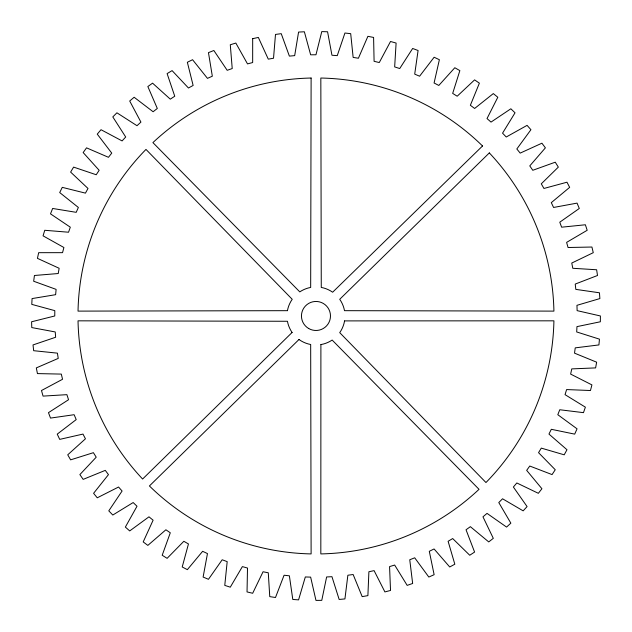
<?xml version="1.0" encoding="UTF-8"?>
<svg xmlns="http://www.w3.org/2000/svg" width="632" height="632" viewBox="0 0 632 632"><rect width="100%" height="100%" fill="white"/><g stroke="black" fill="none" stroke-linecap="round" stroke-linejoin="round"><path stroke-width="0.95" d="M252.682 38.671L252.666 62.544L247.507 63.895L235.839 43.063L230.285 44.754L232.221 68.548L227.188 70.31L213.861 50.505L208.465 52.638L212.328 76.203L207.462 78.368L192.562 59.708L187.356 62.276L193.131 85.446L188.455 87.998L172.086 70.618L167.109 73.604L174.748 96.222L170.292 99.153L152.565 83.163L147.849 86.544L157.305 108.467L153.11 111.745L134.134 97.257L129.71 101.009L140.92 122.095L137.002 125.705L116.912 112.804L112.804 116.912L125.705 137.002L122.095 140.92L101.009 129.71L97.257 134.134L111.745 153.11L108.467 157.305L86.544 147.849L83.163 152.565L99.153 170.292L96.222 174.748L73.604 167.109L70.618 172.086L87.998 188.455L85.446 193.131L62.276 187.356L59.708 192.562L78.368 207.462L76.203 212.328L52.638 208.465L50.505 213.861L70.31 227.188L68.548 232.221L44.754 230.285L43.063 235.839L63.895 247.507L62.544 252.666L38.671 252.682L37.438 258.346L59.147 268.284L58.231 273.53L34.436 275.489L33.67 281.24L56.114 289.377L55.632 294.678L32.074 298.573L31.774 304.371L54.81 310.644L54.763 315.968L31.6 321.775L31.774 327.574L55.245 331.95L55.632 337.259L33.022 344.93L33.67 350.697L57.417 353.146L58.231 358.407L36.324 367.895L37.438 373.591L61.312 374.097L62.544 379.279L41.483 390.521L43.063 396.106L66.897 394.66L68.548 399.724L48.474 412.649L50.505 418.084L74.134 414.703L76.203 419.608L57.243 434.129L59.708 439.382L82.99 434.081L85.446 438.813L67.735 454.819L70.618 459.859L93.394 452.678L96.222 457.189L79.877 474.593L83.163 479.38L105.275 470.366L108.467 474.632L93.591 493.308L97.257 497.811L118.563 487.027L122.095 491.017L108.791 510.846L112.804 515.033L133.162 502.551L137.002 506.24L125.365 527.08L129.71 530.927L148.978 516.826L153.11 520.191L143.203 541.916L147.849 545.392L165.9 529.774L170.292 532.792L162.195 555.252L167.109 558.332L183.833 541.292L188.455 543.939L182.214 566.983L187.356 569.661L202.635 551.309L207.462 553.577L203.117 577.056L208.465 579.299L222.195 559.77L227.188 561.627L224.771 585.382L230.285 587.183L242.38 566.604L247.507 568.049L247.033 591.923L252.682 593.266L263.054 571.763L268.284 572.789L269.761 596.624L275.489 597.509L284.076 575.231L289.377 575.823L292.79 599.452L298.573 599.871L305.319 576.961L310.644 577.127L315.968 600.4L321.775 600.345L326.625 576.961L331.95 576.692L339.155 599.452L344.93 598.923L347.861 575.231L353.146 574.52L362.183 596.624L367.895 595.621L368.891 571.763L374.097 570.633L384.904 591.923L390.521 590.454L389.565 566.604L394.66 565.048L407.166 585.382L412.649 583.47L409.749 559.77L414.703 557.803L428.828 577.056L434.129 574.693L429.302 551.309L434.081 548.955L449.731 566.983L454.819 564.202L448.112 541.292L452.678 538.551L469.742 555.252L474.593 552.06L466.037 529.774L470.366 526.669L488.733 541.916L493.308 538.346L482.967 516.826L487.027 513.382L506.58 527.08L510.846 523.154L498.782 502.551L502.551 498.782L523.154 510.846L527.08 506.58L513.382 487.027L516.826 482.967L538.346 493.308L541.916 488.733L526.669 470.366L529.774 466.037L552.06 474.593L555.252 469.742L538.551 452.678L541.292 448.112L564.202 454.819L566.983 449.731L548.955 434.081L551.309 429.302L574.693 434.129L577.056 428.828L557.803 414.703L559.77 409.749L583.47 412.649L585.382 407.166L565.048 394.66L566.604 389.565L590.454 390.521L591.923 384.904L570.633 374.097L571.763 368.891L595.621 367.895L596.624 362.183L574.52 353.146L575.231 347.861L598.923 344.93L599.452 339.155L576.692 331.95L576.961 326.625L600.345 321.775L600.4 315.968L577.127 310.644L576.961 305.319L599.871 298.573L599.452 292.79L575.823 289.377L575.231 284.076L597.509 275.489L596.624 269.761L572.789 268.284L571.763 263.054L593.266 252.682L591.923 247.033L568.049 247.507L566.604 242.38L587.183 230.285L585.382 224.771L561.627 227.188L559.77 222.195L579.299 208.465L577.056 203.117L553.577 207.462L551.309 202.635L569.661 187.356L566.983 182.214L543.939 188.455L541.292 183.833L558.332 167.109L555.252 162.195L532.792 170.292L529.774 165.9L545.392 147.849L541.916 143.203L520.191 153.11L516.826 148.978L530.927 129.71L527.08 125.365L506.24 137.002L502.551 133.162L515.033 112.804L510.846 108.791L491.017 122.095L487.027 118.563L497.811 97.257L493.308 93.591L474.632 108.467L470.366 105.275L479.38 83.163L474.593 79.877L457.189 96.222L452.678 93.394L459.859 70.618L454.819 67.735L438.813 85.446L434.081 82.99L439.382 59.708L434.129 57.243L419.608 76.203L414.703 74.134L418.084 50.505L412.649 48.474L399.724 68.548L394.66 66.897L396.106 43.063L390.521 41.483L379.279 62.544L374.097 61.312L373.591 37.438L367.895 36.324L358.407 58.231L353.146 57.417L350.697 33.67L344.93 33.022L337.259 55.632L331.95 55.245L327.574 31.774L321.775 31.6L315.968 54.763L310.644 54.81L304.371 31.774L298.573 32.074L294.678 55.632L289.377 56.114L281.24 33.67L275.489 34.436L273.53 58.231L268.284 59.147L258.346 37.438L252.682 38.671M311.118 78.028L310.675 287.434A29.025 29.025 0 0 0 299.781 291.881L152.912 142.611A237.995 237.995 0 0 1 311.118 78.028M320.898 344.574L320.827 553.916A237.995 237.995 0 0 0 479.032 489.326L332.156 340.063A29.025 29.025 0 0 1 321.269 344.503L320.898 344.574M287.434 310.675L78.028 311.118A237.995 237.995 0 0 1 145.976 149.413L292.213 299.299A29.025 29.025 0 0 0 287.434 310.675M344.574 320.898L344.503 321.269A29.025 29.025 0 0 1 339.724 332.645L485.961 482.532A237.995 237.995 0 0 0 553.916 320.827L344.574 320.898M292.095 332.464L142.611 479.032A237.995 237.995 0 0 1 78.028 320.827L287.434 321.269A29.025 29.025 0 0 0 291.881 332.156L292.095 332.464M482.532 145.976L332.645 292.213A29.025 29.025 0 0 0 321.269 287.434L320.827 78.028A237.995 237.995 0 0 1 482.532 145.976M489.326 152.912L339.724 299.299A29.025 29.025 0 0 1 344.503 310.675L553.916 311.118A237.995 237.995 0 0 0 489.326 152.912M298.991 339.502L149.413 485.961A237.995 237.995 0 0 0 311.118 553.916L310.675 344.503A29.025 29.025 0 0 1 299.299 339.724L298.991 339.502M308.716 328.537A14.512 14.512 0 0 0 330.481 315.968A14.512 14.512 0 0 0 308.716 303.4A14.512 14.512 0 0 0 308.716 328.537"/></g></svg>
